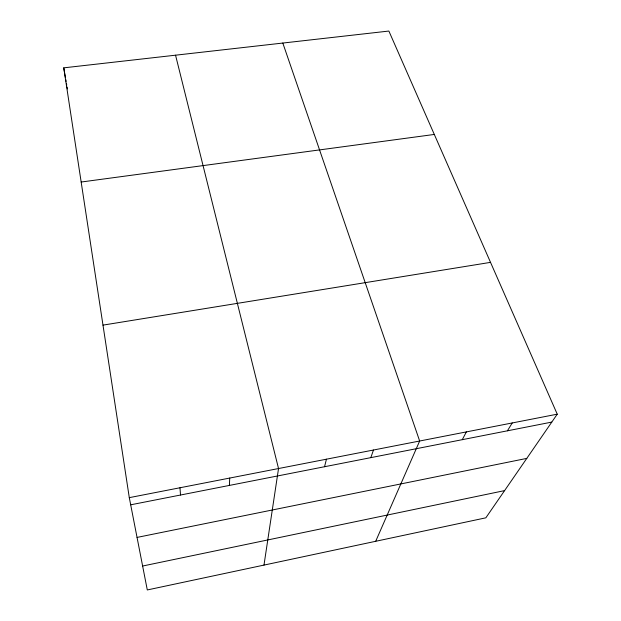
<?xml version="1.0" encoding="UTF-8"?>
<svg xmlns="http://www.w3.org/2000/svg" width="621" height="621" viewBox="0 0 621 621"><rect width="100%" height="100%" fill="white"/><g stroke="black" fill="none" stroke-linecap="round" stroke-linejoin="round"><path stroke-width="0.93" d="M229.405 485.42L229.723 478.061M263.987 565.087L278.534 468.537L175.549 55.191M324.542 466.736L326.444 459.191M370.822 457.638L373.477 450.023M375.682 541.295L419.656 441.011L282.811 43.051M462.272 439.676L466.371 431.905M507.435 430.803L512.224 422.955M557.247 414.176L485.847 517.821L147.293 589.95L129.292 497.646L63.753 67.844L388.87 31.05L557.247 414.176L129.292 497.646M142.628 566.026L504.594 490.606M137.047 537.421L526.794 458.391M130.689 504.811L551.797 422.094M102.985 325.125L490.528 262.365M81.165 182.031L434.312 134.446M63.753 67.844L65.453 77.664M65.772 79.496L66.098 81.382M66.431 83.268L66.757 85.155M67.084 87.041L67.41 88.927M179.981 487.757L180.509 495.022"/></g></svg>
